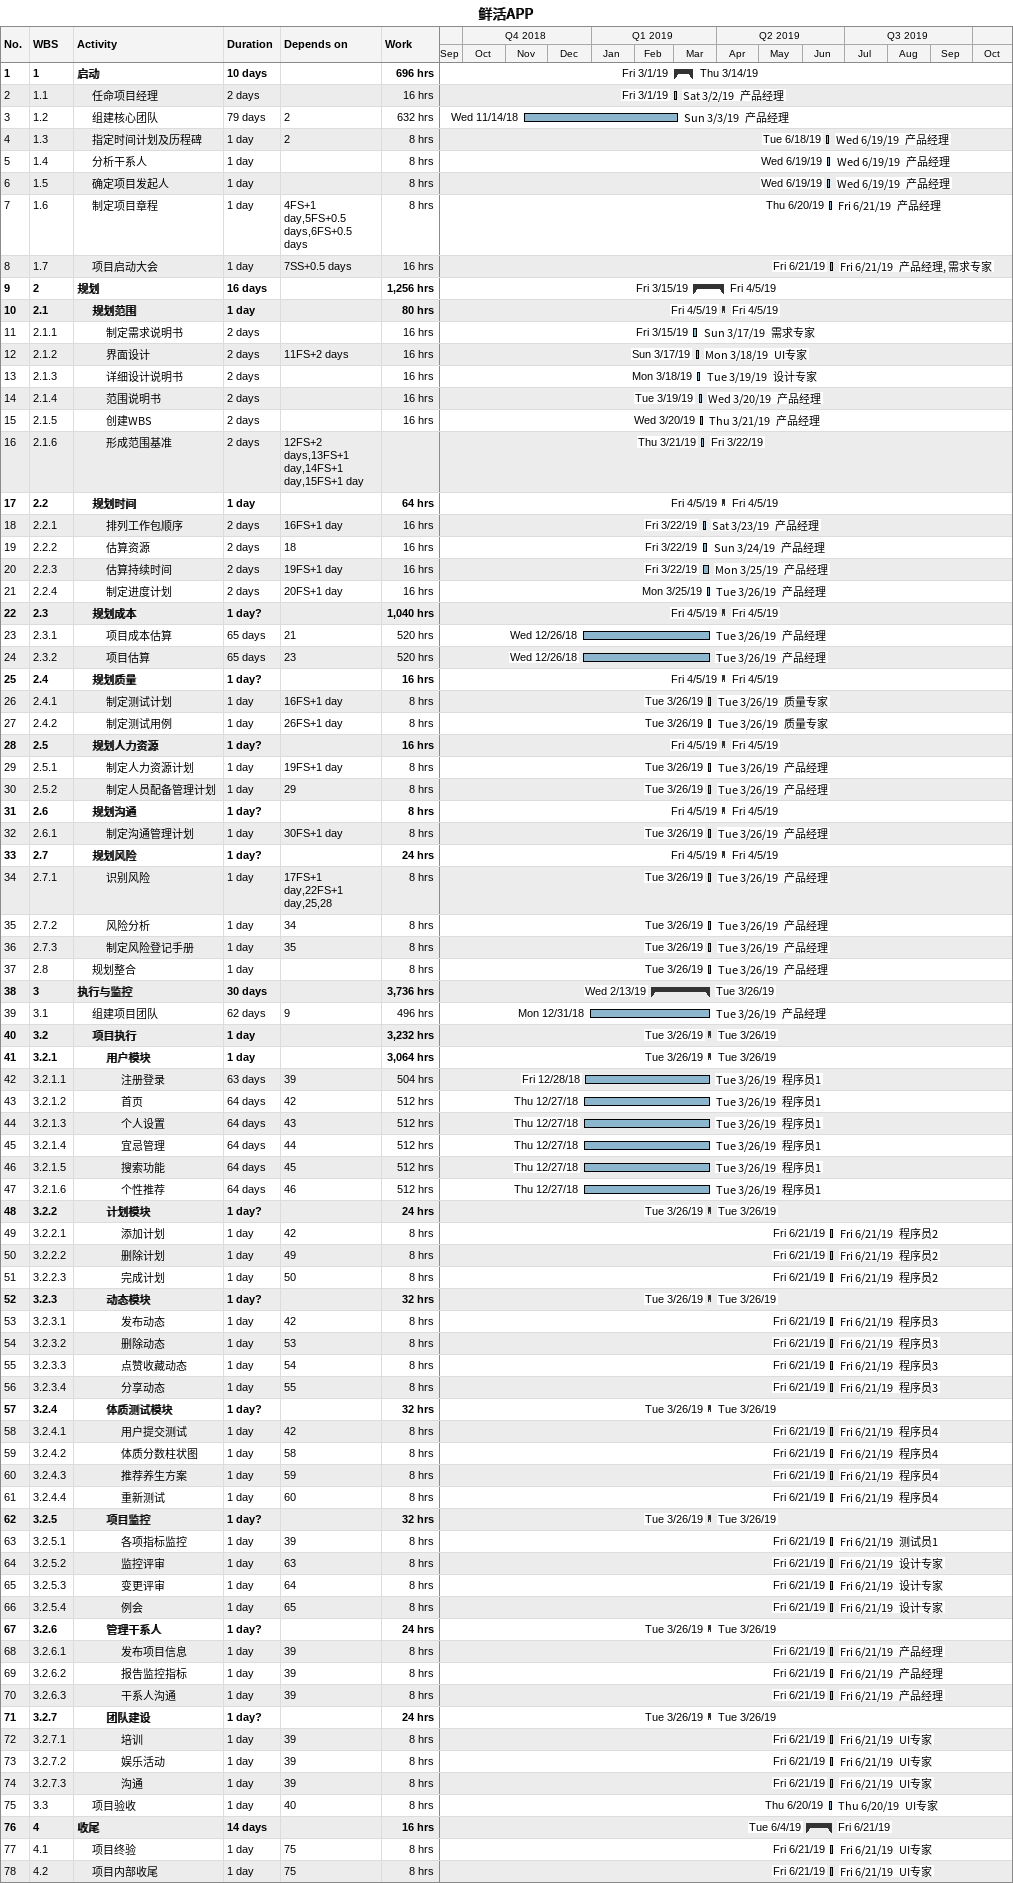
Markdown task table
鲜活APP

| ID | WBS | Task | Duration | Start | Finish | Predecessors | Resources | Work (h) |
|---|---|---|---|---|---|---|---|---|
| 1 | 1 | **启动** | 10d | 2019-03-01 | 2019-03-14 |  |  | 696 |
| 2 | 1.1 | 任命项目经理 | 2d | 2019-03-01 | 2019-03-02 |  | 产品经理 | 16 |
| 3 | 1.2 | 组建核心团队 | 79d | 2018-11-14 | 2019-03-03 | 2 | 产品经理 | 632 |
| 4 | 1.3 | 指定时间计划及历程碑 | 1d | 2019-06-18 | 2019-06-19 | 2 | 产品经理 | 8 |
| 5 | 1.4 | 分析干系人 | 1d | 2019-06-19 | 2019-06-19 |  | 产品经理 | 8 |
| 6 | 1.5 | 确定项目发起人 | 1d | 2019-06-19 | 2019-06-19 |  | 产品经理 | 8 |
| 7 | 1.6 | 制定项目章程 | 1d | 2019-06-20 | 2019-06-21 | 4FS+1d, 5FS+0.5d, 6FS+0.5d | 产品经理 | 8 |
| 8 | 1.7 | 项目启动大会 | 1d | 2019-06-21 | 2019-06-21 | 7SS+0.5d | 产品经理, 需求专家 | 16 |
| 9 | 2 | **规划** | 16d | 2019-03-15 | 2019-04-05 |  |  | 1256 |
| 10 | 2.1 | **规划范围** | 1d | 2019-04-05 | 2019-04-05 |  |  | 80 |
| 11 | 2.1.1 | 制定需求说明书 | 2d | 2019-03-15 | 2019-03-17 |  | 需求专家 | 16 |
| 12 | 2.1.2 | 界面设计 | 2d | 2019-03-17 | 2019-03-18 | 11FS+2d | UI专家 | 16 |
| 13 | 2.1.3 | 详细设计说明书 | 2d | 2019-03-18 | 2019-03-19 |  | 设计专家 | 16 |
| 14 | 2.1.4 | 范围说明书 | 2d | 2019-03-19 | 2019-03-20 |  | 产品经理 | 16 |
| 15 | 2.1.5 | 创建WBS | 2d | 2019-03-20 | 2019-03-21 |  | 产品经理 | 16 |
| 16 | 2.1.6 | 形成范围基准 | 2d | 2019-03-21 | 2019-03-22 | 12FS+2d, 13FS+1d, 14FS+1d, 15FS+1d |  |  |
| 17 | 2.2 | **规划时间** | 1d | 2019-04-05 | 2019-04-05 |  |  | 64 |
| 18 | 2.2.1 | 排列工作包顺序 | 2d | 2019-03-22 | 2019-03-23 | 16FS+1d | 产品经理 | 16 |
| 19 | 2.2.2 | 估算资源 | 2d | 2019-03-22 | 2019-03-24 | 18 | 产品经理 | 16 |
| 20 | 2.2.3 | 估算持续时间 | 2d | 2019-03-22 | 2019-03-25 | 19FS+1d | 产品经理 | 16 |
| 21 | 2.2.4 | 制定进度计划 | 2d | 2019-03-25 | 2019-03-26 | 20FS+1d | 产品经理 | 16 |
| 22 | 2.3 | **规划成本** | 1d? | 2019-04-05 | 2019-04-05 |  |  | 1040 |
| 23 | 2.3.1 | 项目成本估算 | 65d | 2018-12-26 | 2019-03-26 | 21 | 产品经理 | 520 |
| 24 | 2.3.2 | 项目估算 | 65d | 2018-12-26 | 2019-03-26 | 23 | 产品经理 | 520 |
| 25 | 2.4 | **规划质量** | 1d? | 2019-04-05 | 2019-04-05 |  |  | 16 |
| 26 | 2.4.1 | 制定测试计划 | 1d | 2019-03-26 | 2019-03-26 | 16FS+1d | 质量专家 | 8 |
| 27 | 2.4.2 | 制定测试用例 | 1d | 2019-03-26 | 2019-03-26 | 26FS+1d | 质量专家 | 8 |
| 28 | 2.5 | **规划人力资源** | 1d? | 2019-04-05 | 2019-04-05 |  |  | 16 |
| 29 | 2.5.1 | 制定人力资源计划 | 1d | 2019-03-26 | 2019-03-26 | 19FS+1d | 产品经理 | 8 |
| 30 | 2.5.2 | 制定人员配备管理计划 | 1d | 2019-03-26 | 2019-03-26 | 29 | 产品经理 | 8 |
| 31 | 2.6 | **规划沟通** | 1d? | 2019-04-05 | 2019-04-05 |  |  | 8 |
| 32 | 2.6.1 | 制定沟通管理计划 | 1d | 2019-03-26 | 2019-03-26 | 30FS+1d | 产品经理 | 8 |
| 33 | 2.7 | **规划风险** | 1d? | 2019-04-05 | 2019-04-05 |  |  | 24 |
| 34 | 2.7.1 | 识别风险 | 1d | 2019-03-26 | 2019-03-26 | 17FS+1d, 22FS+1d, 25, 28 | 产品经理 | 8 |
| 35 | 2.7.2 | 风险分析 | 1d | 2019-03-26 | 2019-03-26 | 34 | 产品经理 | 8 |
| 36 | 2.7.3 | 制定风险登记手册 | 1d | 2019-03-26 | 2019-03-26 | 35 | 产品经理 | 8 |
| 37 | 2.8 | 规划整合 | 1d | 2019-03-26 | 2019-03-26 |  | 产品经理 | 8 |
| 38 | 3 | **执行与监控** | 30d | 2019-02-13 | 2019-03-26 |  |  | 3736 |
| 39 | 3.1 | 组建项目团队 | 62d | 2018-12-31 | 2019-03-26 | 9 | 产品经理 | 496 |
| 40 | 3.2 | **项目执行** | 1d | 2019-03-26 | 2019-03-26 |  |  | 3232 |
| 41 | 3.2.1 | **用户模块** | 1d | 2019-03-26 | 2019-03-26 |  |  | 3064 |
| 42 | 3.2.1.1 | 注册登录 | 63d | 2018-12-28 | 2019-03-26 | 39 | 程序员1 | 504 |
| 43 | 3.2.1.2 | 首页 | 64d | 2018-12-27 | 2019-03-26 | 42 | 程序员1 | 512 |
| 44 | 3.2.1.3 | 个人设置 | 64d | 2018-12-27 | 2019-03-26 | 43 | 程序员1 | 512 |
| 45 | 3.2.1.4 | 宜忌管理 | 64d | 2018-12-27 | 2019-03-26 | 44 | 程序员1 | 512 |
| 46 | 3.2.1.5 | 搜索功能 | 64d | 2018-12-27 | 2019-03-26 | 45 | 程序员1 | 512 |
| 47 | 3.2.1.6 | 个性推荐 | 64d | 2018-12-27 | 2019-03-26 | 46 | 程序员1 | 512 |
| 48 | 3.2.2 | **计划模块** | 1d? | 2019-03-26 | 2019-03-26 |  |  | 24 |
| 49 | 3.2.2.1 | 添加计划 | 1d | 2019-06-21 | 2019-06-21 | 42 | 程序员2 | 8 |
| 50 | 3.2.2.2 | 删除计划 | 1d | 2019-06-21 | 2019-06-21 | 49 | 程序员2 | 8 |
| 51 | 3.2.2.3 | 完成计划 | 1d | 2019-06-21 | 2019-06-21 | 50 | 程序员2 | 8 |
| 52 | 3.2.3 | **动态模块** | 1d? | 2019-03-26 | 2019-03-26 |  |  | 32 |
| 53 | 3.2.3.1 | 发布动态 | 1d | 2019-06-21 | 2019-06-21 | 42 | 程序员3 | 8 |
| 54 | 3.2.3.2 | 删除动态 | 1d | 2019-06-21 | 2019-06-21 | 53 | 程序员3 | 8 |
| 55 | 3.2.3.3 | 点赞收藏动态 | 1d | 2019-06-21 | 2019-06-21 | 54 | 程序员3 | 8 |
| 56 | 3.2.3.4 | 分享动态 | 1d | 2019-06-21 | 2019-06-21 | 55 | 程序员3 | 8 |
| 57 | 3.2.4 | **体质测试模块** | 1d? | 2019-03-26 | 2019-03-26 |  |  | 32 |
| 58 | 3.2.4.1 | 用户提交测试 | 1d | 2019-06-21 | 2019-06-21 | 42 | 程序员4 | 8 |
| 59 | 3.2.4.2 | 体质分数柱状图 | 1d | 2019-06-21 | 2019-06-21 | 58 | 程序员4 | 8 |
| 60 | 3.2.4.3 | 推荐养生方案 | 1d | 2019-06-21 | 2019-06-21 | 59 | 程序员4 | 8 |
| 61 | 3.2.4.4 | 重新测试 | 1d | 2019-06-21 | 2019-06-21 | 60 | 程序员4 | 8 |
| 62 | 3.2.5 | **项目监控** | 1d? | 2019-03-26 | 2019-03-26 |  |  | 32 |
| 63 | 3.2.5.1 | 各项指标监控 | 1d | 2019-06-21 | 2019-06-21 | 39 | 测试员1 | 8 |
| 64 | 3.2.5.2 | 监控评审 | 1d | 2019-06-21 | 2019-06-21 | 63 | 设计专家 | 8 |
| 65 | 3.2.5.3 | 变更评审 | 1d | 2019-06-21 | 2019-06-21 | 64 | 设计专家 | 8 |
| 66 | 3.2.5.4 | 例会 | 1d | 2019-06-21 | 2019-06-21 | 65 | 设计专家 | 8 |
| 67 | 3.2.6 | **管理干系人** | 1d? | 2019-03-26 | 2019-03-26 |  |  | 24 |
| 68 | 3.2.6.1 | 发布项目信息 | 1d | 2019-06-21 | 2019-06-21 | 39 | 产品经理 | 8 |
| 69 | 3.2.6.2 | 报告监控指标 | 1d | 2019-06-21 | 2019-06-21 | 39 | 产品经理 | 8 |
| 70 | 3.2.6.3 | 干系人沟通 | 1d | 2019-06-21 | 2019-06-21 | 39 | 产品经理 | 8 |
| 71 | 3.2.7 | **团队建设** | 1d? | 2019-03-26 | 2019-03-26 |  |  | 24 |
| 72 | 3.2.7.1 | 培训 | 1d | 2019-06-21 | 2019-06-21 | 39 | UI专家 | 8 |
| 73 | 3.2.7.2 | 娱乐活动 | 1d | 2019-06-21 | 2019-06-21 | 39 | UI专家 | 8 |
| 74 | 3.2.7.3 | 沟通 | 1d | 2019-06-21 | 2019-06-21 | 39 | UI专家 | 8 |
| 75 | 3.3 | 项目验收 | 1d | 2019-06-20 | 2019-06-20 | 40 | UI专家 | 8 |
| 76 | 4 | **收尾** | 14d | 2019-06-04 | 2019-06-21 |  |  | 16 |
| 77 | 4.1 | 项目终验 | 1d | 2019-06-21 | 2019-06-21 | 75 | UI专家 | 8 |
| 78 | 4.2 | 项目内部收尾 | 1d | 2019-06-21 | 2019-06-21 | 75 | UI专家 | 8 |
